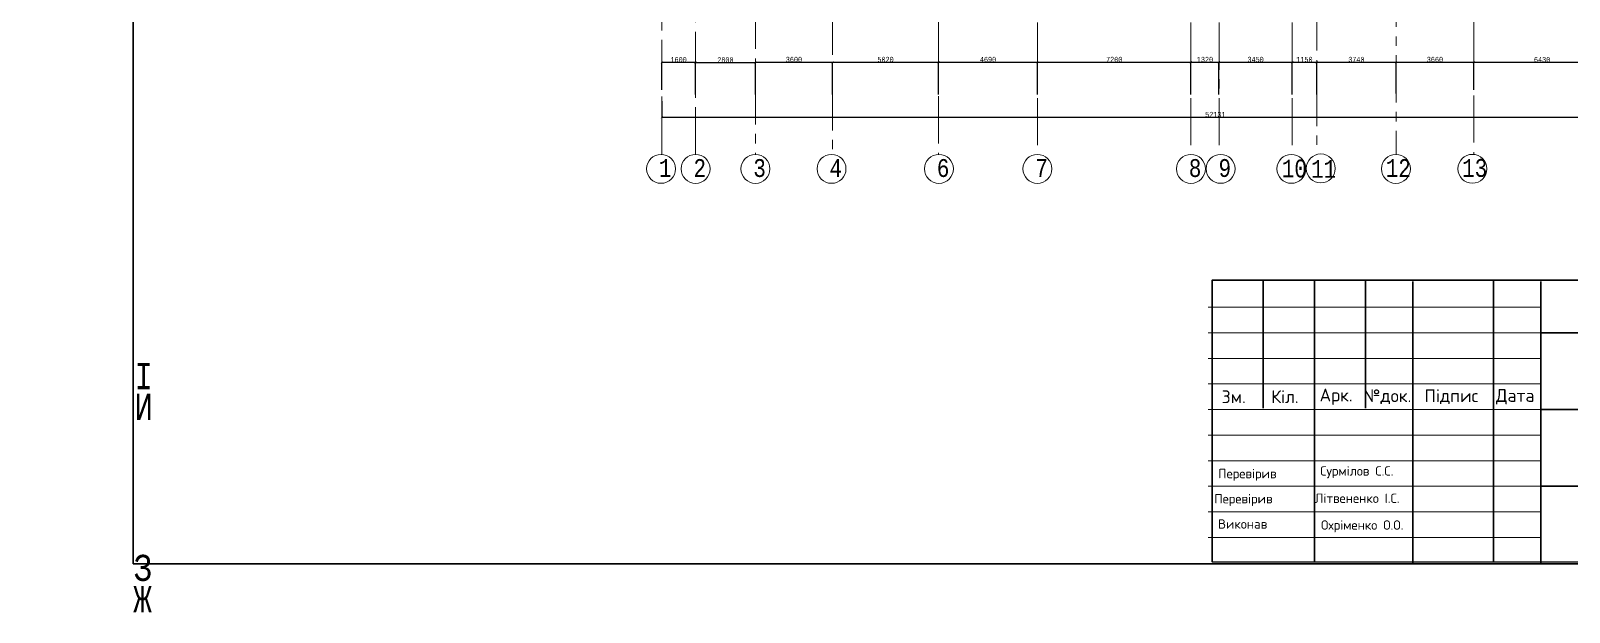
# Model space of a CAD drawing. Header units: millimetres. Extents: x -689206 to 4969298, y -1019800 to 703299.
# Drawn here: x 37935 to 110387, y -494114 to -466738 of the extents above; entities that cross this region are included whole.
import ezdxf

# ---------------------------------------------------------------- set-up
doc = ezdxf.new("R2010")
doc.units = ezdxf.units.MM
doc.linetypes.add('осеваяX2', pattern=[101.6, 63.5, -12.7, 12.7, -12.7])
doc.layers.add('внешняярамка', color=7, linetype='Continuous', lineweight=5, plot=False)
doc.layers.add('РАЗМЕРЫ', color=7, linetype='Continuous', lineweight=9)
doc.layers.add('Штамп', color=7, linetype='Continuous', lineweight=5)
doc.layers.add('сетка', color=104, linetype='Continuous')
doc.styles.get("Standard").update_dxf_attribs({"font": 'arial.ttf'})
doc.styles.add('Аннотативный', font='isocteur.ttf', dxfattribs={"width": 0.7, "height": 250})
doc.dimstyles.new('Аннотативный', dxfattribs={"dimscale": 0, "dimtxt": 250, "dimasz": 100, "dimexe": 1.25, "dimexo": 0.625, "dimtad": 1, "dimdec": 0, "dimtxsty": 'Аннотативный', "dimblk": 'ARCHTICK', "dimcen": 2.5, "dimadec": 0, "dimazin": 0, "dimtfac": 1, "dimtdec": 0, "dimtmove": 0, "dimatfit": 3, "dimfxl": 1, "dimarcsym": 0})

# ---------------------------------------------------------------- blocks, each defined once
blk = doc.blocks.new('_ArchTick')
at = {"color": 0, "linetype": 'ByBlock', "const_width": 0.15}
blk.add_lwpolyline([(-0.5, -0.5), (0.5, 0.5)], dxfattribs=at)
blk = doc.blocks.new('*D3275')
at = {"layer": 'Defpoints', "color": 0, "lineweight": 5, "ltscale": 35, "transparency": 16777216}
for p in [(67654, -468227), (67654, -469514), (69235, -469514)]:
    blk.add_point(p, dxfattribs=at)
at = {"layer": 'РАЗМЕРЫ', "color": 0, "lineweight": -2, "ltscale": 35, "transparency": 16777216}
for p, q in [((67654, -469513), (67654, -468226)), ((69235, -468227), (67654, -468227)), ((69235, -469513), (69235, -468226))]:
    blk.add_line(p, q, dxfattribs=at)
at = {"layer": 'РАЗМЕРЫ', "color": 0, "lineweight": -2, "ltscale": 35, "transparency": 16777216, "xscale": 100, "yscale": 100, "zscale": 100, "rotation": 180}
blk.add_blockref('_ArchTick', (67654, -468227), dxfattribs=at)
at = {"layer": 'РАЗМЕРЫ', "color": 0, "lineweight": -2, "ltscale": 35, "transparency": 16777216, "xscale": 100, "yscale": 100, "zscale": 100}
blk.add_blockref('_ArchTick', (69235, -468227), dxfattribs=at)
at = {"layer": 'РАЗМЕРЫ', "color": 0, "lineweight": 5, "ltscale": 35, "transparency": 16777216, "insert": (68444, -468101), "char_height": 250, "attachment_point": 5, "style": 'Аннотативный'}
blk.add_mtext('1600', dxfattribs=at)
blk = doc.blocks.new('*D3276')
at = {"layer": 'Defpoints', "color": 0, "lineweight": 5, "ltscale": 35, "transparency": 16777216}
for p in [(72059, -468233), (69235, -469734), (72059, -469734)]:
    blk.add_point(p, dxfattribs=at)
at = {"layer": 'РАЗМЕРЫ', "color": 0, "lineweight": -2, "ltscale": 35, "transparency": 16777216}
for p, q in [((69235, -469734), (69235, -468232)), ((69235, -468233), (72059, -468233)), ((72059, -469734), (72059, -468232))]:
    blk.add_line(p, q, dxfattribs=at)
at = {"layer": 'РАЗМЕРЫ', "color": 0, "lineweight": -2, "ltscale": 35, "transparency": 16777216, "xscale": 100, "yscale": 100, "zscale": 100, "rotation": 180}
blk.add_blockref('_ArchTick', (69235, -468233), dxfattribs=at)
at = {"layer": 'РАЗМЕРЫ', "color": 0, "lineweight": -2, "ltscale": 35, "transparency": 16777216, "xscale": 100, "yscale": 100, "zscale": 100}
blk.add_blockref('_ArchTick', (72059, -468233), dxfattribs=at)
at = {"layer": 'РАЗМЕРЫ', "color": 0, "lineweight": 5, "ltscale": 35, "transparency": 16777216, "insert": (70647, -468108), "char_height": 250, "attachment_point": 5, "style": 'Аннотативный'}
blk.add_mtext('2800', dxfattribs=at)
blk = doc.blocks.new('*D3277')
at = {"layer": 'Defpoints', "color": 0, "lineweight": 5, "ltscale": 35, "transparency": 16777216}
for p in [(72059, -468218), (75693, -468218), (75693, -469737)]:
    blk.add_point(p, dxfattribs=at)
at = {"layer": 'РАЗМЕРЫ', "color": 0, "lineweight": -2, "ltscale": 35, "transparency": 16777216}
for p, q in [((72059, -468217), (72059, -468216)), ((72059, -468218), (75693, -468218)), ((75693, -469737), (75693, -468216))]:
    blk.add_line(p, q, dxfattribs=at)
at = {"layer": 'РАЗМЕРЫ', "color": 0, "lineweight": -2, "ltscale": 35, "transparency": 16777216, "xscale": 100, "yscale": 100, "zscale": 100, "rotation": 180}
blk.add_blockref('_ArchTick', (72059, -468218), dxfattribs=at)
at = {"layer": 'РАЗМЕРЫ', "color": 0, "lineweight": -2, "ltscale": 35, "transparency": 16777216, "xscale": 100, "yscale": 100, "zscale": 100}
blk.add_blockref('_ArchTick', (75693, -468218), dxfattribs=at)
at = {"layer": 'РАЗМЕРЫ', "color": 0, "lineweight": 5, "ltscale": 35, "transparency": 16777216, "insert": (73876, -468092), "char_height": 250, "attachment_point": 5, "style": 'Аннотативный'}
blk.add_mtext('3600', dxfattribs=at)
blk = doc.blocks.new('*D3278')
at = {"layer": 'Defpoints', "color": 0, "lineweight": 5, "ltscale": 35, "transparency": 16777216}
for p in [(75693, -468218), (80689, -468218), (80689, -469733)]:
    blk.add_point(p, dxfattribs=at)
at = {"layer": 'РАЗМЕРЫ', "color": 0, "lineweight": -2, "ltscale": 35, "transparency": 16777216}
for p, q in [((75693, -468217), (75693, -468216)), ((75693, -468218), (80689, -468218)), ((80689, -469733), (80689, -468216))]:
    blk.add_line(p, q, dxfattribs=at)
at = {"layer": 'РАЗМЕРЫ', "color": 0, "lineweight": -2, "ltscale": 35, "transparency": 16777216, "xscale": 100, "yscale": 100, "zscale": 100, "rotation": 180}
blk.add_blockref('_ArchTick', (75693, -468218), dxfattribs=at)
at = {"layer": 'РАЗМЕРЫ', "color": 0, "lineweight": -2, "ltscale": 35, "transparency": 16777216, "xscale": 100, "yscale": 100, "zscale": 100}
blk.add_blockref('_ArchTick', (80689, -468218), dxfattribs=at)
at = {"layer": 'РАЗМЕРЫ', "color": 0, "lineweight": 5, "ltscale": 35, "transparency": 16777216, "insert": (78191, -468092), "char_height": 250, "attachment_point": 5, "style": 'Аннотативный'}
blk.add_mtext('5020', dxfattribs=at)
blk = doc.blocks.new('*D3279')
at = {"layer": 'Defpoints', "color": 0, "lineweight": 5, "ltscale": 35, "transparency": 16777216}
for p in [(80689, -468218), (85341, -468218), (85341, -469733)]:
    blk.add_point(p, dxfattribs=at)
at = {"layer": 'РАЗМЕРЫ', "color": 0, "lineweight": -2, "ltscale": 35, "transparency": 16777216}
for p, q in [((80689, -468217), (80689, -468216)), ((80689, -468218), (85341, -468218)), ((85341, -469732), (85341, -468216))]:
    blk.add_line(p, q, dxfattribs=at)
at = {"layer": 'РАЗМЕРЫ', "color": 0, "lineweight": -2, "ltscale": 35, "transparency": 16777216, "xscale": 100, "yscale": 100, "zscale": 100, "rotation": 180}
blk.add_blockref('_ArchTick', (80689, -468218), dxfattribs=at)
at = {"layer": 'РАЗМЕРЫ', "color": 0, "lineweight": -2, "ltscale": 35, "transparency": 16777216, "xscale": 100, "yscale": 100, "zscale": 100}
blk.add_blockref('_ArchTick', (85341, -468218), dxfattribs=at)
at = {"layer": 'РАЗМЕРЫ', "color": 0, "lineweight": 5, "ltscale": 35, "transparency": 16777216, "insert": (83015, -468092), "char_height": 250, "attachment_point": 5, "style": 'Аннотативный'}
blk.add_mtext('4690', dxfattribs=at)
blk = doc.blocks.new('*D3280')
at = {"layer": 'Defpoints', "color": 0, "lineweight": 5, "ltscale": 35, "transparency": 16777216}
for p in [(85341, -468218), (92573, -468218), (92573, -469733)]:
    blk.add_point(p, dxfattribs=at)
at = {"layer": 'РАЗМЕРЫ', "color": 0, "lineweight": -2, "ltscale": 35, "transparency": 16777216}
for p, q in [((85341, -468217), (85341, -468216)), ((85341, -468218), (92573, -468218)), ((92573, -469732), (92573, -468216))]:
    blk.add_line(p, q, dxfattribs=at)
at = {"layer": 'РАЗМЕРЫ', "color": 0, "lineweight": -2, "ltscale": 35, "transparency": 16777216, "xscale": 100, "yscale": 100, "zscale": 100, "rotation": 180}
blk.add_blockref('_ArchTick', (85341, -468218), dxfattribs=at)
at = {"layer": 'РАЗМЕРЫ', "color": 0, "lineweight": -2, "ltscale": 35, "transparency": 16777216, "xscale": 100, "yscale": 100, "zscale": 100}
blk.add_blockref('_ArchTick', (92573, -468218), dxfattribs=at)
at = {"layer": 'РАЗМЕРЫ', "color": 0, "lineweight": 5, "ltscale": 35, "transparency": 16777216, "insert": (88957, -468092), "char_height": 250, "attachment_point": 5, "style": 'Аннотативный'}
blk.add_mtext('7200', dxfattribs=at)
blk = doc.blocks.new('*D3281')
at = {"layer": 'Defpoints', "color": 0, "lineweight": 5, "ltscale": 35, "transparency": 16777216}
for p in [(92573, -468218), (93893, -468218), (93893, -469733)]:
    blk.add_point(p, dxfattribs=at)
at = {"layer": 'РАЗМЕРЫ', "color": 0, "lineweight": -2, "ltscale": 35, "transparency": 16777216}
for p, q in [((92573, -468217), (92573, -468216)), ((92573, -468218), (93893, -468218)), ((93893, -469732), (93893, -468216))]:
    blk.add_line(p, q, dxfattribs=at)
at = {"layer": 'РАЗМЕРЫ', "color": 0, "lineweight": -2, "ltscale": 35, "transparency": 16777216, "xscale": 100, "yscale": 100, "zscale": 100, "rotation": 180}
blk.add_blockref('_ArchTick', (92573, -468218), dxfattribs=at)
at = {"layer": 'РАЗМЕРЫ', "color": 0, "lineweight": -2, "ltscale": 35, "transparency": 16777216, "xscale": 100, "yscale": 100, "zscale": 100}
blk.add_blockref('_ArchTick', (93893, -468218), dxfattribs=at)
at = {"layer": 'РАЗМЕРЫ', "color": 0, "lineweight": 5, "ltscale": 35, "transparency": 16777216, "insert": (93233, -468092), "char_height": 250, "attachment_point": 5, "style": 'Аннотативный'}
blk.add_mtext('1320', dxfattribs=at)
blk = doc.blocks.new('*D3282')
at = {"layer": 'Defpoints', "color": 0, "lineweight": 5, "ltscale": 35, "transparency": 16777216}
for p in [(93893, -468218), (97343, -468218), (97343, -469733)]:
    blk.add_point(p, dxfattribs=at)
at = {"layer": 'РАЗМЕРЫ', "color": 0, "lineweight": -2, "ltscale": 35, "transparency": 16777216}
for p, q in [((93893, -468217), (93893, -468216)), ((93893, -468218), (97343, -468218)), ((97343, -469732), (97343, -468216))]:
    blk.add_line(p, q, dxfattribs=at)
at = {"layer": 'РАЗМЕРЫ', "color": 0, "lineweight": -2, "ltscale": 35, "transparency": 16777216, "xscale": 100, "yscale": 100, "zscale": 100, "rotation": 180}
blk.add_blockref('_ArchTick', (93893, -468218), dxfattribs=at)
at = {"layer": 'РАЗМЕРЫ', "color": 0, "lineweight": -2, "ltscale": 35, "transparency": 16777216, "xscale": 100, "yscale": 100, "zscale": 100}
blk.add_blockref('_ArchTick', (97343, -468218), dxfattribs=at)
at = {"layer": 'РАЗМЕРЫ', "color": 0, "lineweight": 5, "ltscale": 35, "transparency": 16777216, "insert": (95618, -468092), "char_height": 250, "attachment_point": 5, "style": 'Аннотативный'}
blk.add_mtext('3450', dxfattribs=at)
blk = doc.blocks.new('*D3283')
at = {"layer": 'Defpoints', "color": 0, "lineweight": 5, "ltscale": 35, "transparency": 16777216}
for p in [(97343, -468218), (98493, -468218), (98493, -469739)]:
    blk.add_point(p, dxfattribs=at)
at = {"layer": 'РАЗМЕРЫ', "color": 0, "lineweight": -2, "ltscale": 35, "transparency": 16777216}
for p, q in [((97343, -468217), (97343, -468216)), ((97343, -468218), (98493, -468218)), ((98493, -469738), (98493, -468216))]:
    blk.add_line(p, q, dxfattribs=at)
at = {"layer": 'РАЗМЕРЫ', "color": 0, "lineweight": -2, "ltscale": 35, "transparency": 16777216, "xscale": 100, "yscale": 100, "zscale": 100, "rotation": 180}
blk.add_blockref('_ArchTick', (97343, -468218), dxfattribs=at)
at = {"layer": 'РАЗМЕРЫ', "color": 0, "lineweight": -2, "ltscale": 35, "transparency": 16777216, "xscale": 100, "yscale": 100, "zscale": 100}
blk.add_blockref('_ArchTick', (98493, -468218), dxfattribs=at)
at = {"layer": 'РАЗМЕРЫ', "color": 0, "lineweight": 5, "ltscale": 35, "transparency": 16777216, "insert": (97918, -468092), "char_height": 250, "attachment_point": 5, "style": 'Аннотативный'}
blk.add_mtext('1150', dxfattribs=at)
blk = doc.blocks.new('*D3284')
at = {"layer": 'Defpoints', "color": 0, "lineweight": 5, "ltscale": 35, "transparency": 16777216}
for p in [(98493, -468218), (102233, -468218), (102233, -469690)]:
    blk.add_point(p, dxfattribs=at)
at = {"layer": 'РАЗМЕРЫ', "color": 0, "lineweight": -2, "ltscale": 35, "transparency": 16777216}
for p, q in [((98493, -468217), (98493, -468216)), ((98493, -468218), (102233, -468218)), ((102233, -469690), (102233, -468216))]:
    blk.add_line(p, q, dxfattribs=at)
at = {"layer": 'РАЗМЕРЫ', "color": 0, "lineweight": -2, "ltscale": 35, "transparency": 16777216, "xscale": 100, "yscale": 100, "zscale": 100, "rotation": 180}
blk.add_blockref('_ArchTick', (98493, -468218), dxfattribs=at)
at = {"layer": 'РАЗМЕРЫ', "color": 0, "lineweight": -2, "ltscale": 35, "transparency": 16777216, "xscale": 100, "yscale": 100, "zscale": 100}
blk.add_blockref('_ArchTick', (102233, -468218), dxfattribs=at)
at = {"layer": 'РАЗМЕРЫ', "color": 0, "lineweight": 5, "ltscale": 35, "transparency": 16777216, "insert": (100363, -468092), "char_height": 250, "attachment_point": 5, "style": 'Аннотативный'}
blk.add_mtext('3740', dxfattribs=at)
blk = doc.blocks.new('*D3285')
at = {"layer": 'Defpoints', "color": 0, "lineweight": 5, "ltscale": 35, "transparency": 16777216}
for p in [(102233, -468218), (105893, -468218), (105893, -469525)]:
    blk.add_point(p, dxfattribs=at)
at = {"layer": 'РАЗМЕРЫ', "color": 0, "lineweight": -2, "ltscale": 35, "transparency": 16777216}
for p, q in [((102233, -468217), (102233, -468216)), ((102233, -468218), (105893, -468218)), ((105893, -469524), (105893, -468216))]:
    blk.add_line(p, q, dxfattribs=at)
at = {"layer": 'РАЗМЕРЫ', "color": 0, "lineweight": -2, "ltscale": 35, "transparency": 16777216, "xscale": 100, "yscale": 100, "zscale": 100, "rotation": 180}
blk.add_blockref('_ArchTick', (102233, -468218), dxfattribs=at)
at = {"layer": 'РАЗМЕРЫ', "color": 0, "lineweight": -2, "ltscale": 35, "transparency": 16777216, "xscale": 100, "yscale": 100, "zscale": 100}
blk.add_blockref('_ArchTick', (105893, -468218), dxfattribs=at)
at = {"layer": 'РАЗМЕРЫ', "color": 0, "lineweight": 5, "ltscale": 35, "transparency": 16777216, "insert": (104063, -468092), "char_height": 250, "attachment_point": 5, "style": 'Аннотативный'}
blk.add_mtext('3660', dxfattribs=at)
blk = doc.blocks.new('*D3286')
at = {"layer": 'Defpoints', "color": 0, "lineweight": 5, "ltscale": 35, "transparency": 16777216}
for p in [(105893, -468216), (112323, -468222), (112323, -469492)]:
    blk.add_point(p, dxfattribs=at)
at = {"layer": 'РАЗМЕРЫ', "color": 0, "lineweight": -2, "ltscale": 35, "transparency": 16777216}
for p, q in [((105893, -468217), (105893, -468223)), ((105893, -468222), (112323, -468222)), ((112323, -469491), (112323, -468221))]:
    blk.add_line(p, q, dxfattribs=at)
at = {"layer": 'РАЗМЕРЫ', "color": 0, "lineweight": -2, "ltscale": 35, "transparency": 16777216, "xscale": 100, "yscale": 100, "zscale": 100, "rotation": 180}
blk.add_blockref('_ArchTick', (105893, -468222), dxfattribs=at)
at = {"layer": 'РАЗМЕРЫ', "color": 0, "lineweight": -2, "ltscale": 35, "transparency": 16777216, "xscale": 100, "yscale": 100, "zscale": 100}
blk.add_blockref('_ArchTick', (112323, -468222), dxfattribs=at)
at = {"layer": 'РАЗМЕРЫ', "color": 0, "lineweight": 5, "ltscale": 35, "transparency": 16777216, "insert": (109108, -468096), "char_height": 250, "attachment_point": 5, "style": 'Аннотативный'}
blk.add_mtext('6430', dxfattribs=at)
blk = doc.blocks.new('*D3274')
at = {"layer": 'Defpoints', "color": 0, "lineweight": 5, "ltscale": 35, "transparency": 16777216}
for p in [(67654, -470048), (119785, -470048), (119785, -470810)]:
    blk.add_point(p, dxfattribs=at)
at = {"layer": 'РАЗМЕРЫ', "color": 0, "lineweight": -2, "ltscale": 35, "transparency": 16777216}
for p, q in [((67654, -470049), (67654, -470811)), ((119785, -470049), (119785, -470811)), ((67654, -470810), (119785, -470810))]:
    blk.add_line(p, q, dxfattribs=at)
at = {"layer": 'РАЗМЕРЫ', "color": 0, "lineweight": -2, "ltscale": 35, "transparency": 16777216, "xscale": 100, "yscale": 100, "zscale": 100, "rotation": 180}
blk.add_blockref('_ArchTick', (67654, -470810), dxfattribs=at)
at = {"layer": 'РАЗМЕРЫ', "color": 0, "lineweight": -2, "ltscale": 35, "transparency": 16777216, "xscale": 100, "yscale": 100, "zscale": 100}
blk.add_blockref('_ArchTick', (119785, -470810), dxfattribs=at)
at = {"layer": 'РАЗМЕРЫ', "color": 0, "lineweight": 5, "ltscale": 35, "transparency": 16777216, "insert": (93719, -470684), "char_height": 250, "attachment_point": 5, "style": 'Аннотативный'}
blk.add_mtext('52131', dxfattribs=at)

msp = doc.modelspace()

# ---------------------------------------------------------------- linework, layer by layer
at = {"layer": 'внешняярамка', "lineweight": 5, "ltscale": 50, "const_width": 2.41}
msp.add_lwpolyline([(37935.9, -493039.6), (139172.2, -493039.6), (139172.2, -421451.1), (37935.9, -421451.1), (37935.9, -493039.6)], dxfattribs=at)
at = {"layer": 'РАЗМЕРЫ', "linetype": 'осеваяX2', "lineweight": 5, "ltscale": 35}
for p, q in [((72059, -444035.9), (72059, -472559.7)), ((98493.1, -444110.9), (98493.1, -472559.7)), ((75693.3, -444310.9), (75693.3, -472559.7)), ((69234.8, -472559.7), (69234.8, -445010.9)), ((80689.4, -444925.9), (80689.4, -472559.7)), ((85340.7, -445010.9), (85340.7, -472559.7)), ((92573.4, -445010.9), (92573.4, -472559.7)), ((93893.3, -445010.9), (93893.3, -472559.7)), ((97343.4, -445010.9), (97343.4, -472559.7)), ((102233.4, -450110.9), (102233.4, -472559.7)), ((105893.3, -459110.9), (105893.3, -472559.7)), ((67654, -463610.9), (67654, -472559.7))]:
    msp.add_line(p, q, dxfattribs=at)
at = {"layer": 'сетка', "color": 0, "lineweight": 5}
for centre in [(67616.6, -473239.4), (69244, -473240.3), (72062.1, -473240.4), (75646.3, -473238.8), (80703.7, -473240.2), (85340.9, -473240.4), (92571.4, -473240.4), (93970.2, -473238.9), (97301.4, -473239.1), (98685.4, -473219.6), (102223.7, -473240.3), (105826.5, -473237.1)]:
    msp.add_circle(centre, 680.7, dxfattribs=at)
at = {"layer": 'Штамп'}
for p, q in [((109047.5, -480957), (93382.8, -480957)), ((109047.5, -483366.9), (93382.8, -483366.9))]:
    msp.add_line(p, q, dxfattribs=at)
at = {"layer": 'Штамп', "lineweight": 30}
for points in [[(42756.7, -491834.4), (137967, -491834.4), (137967, -422656.3), (42756.7, -422656.3)], [(138149.9, -491773.5), (93565.6, -491740.9), (93565.6, -478486.1), (138149.9, -478486.1)]]:
    msp.add_lwpolyline(points, close=True, dxfattribs=at)
for points in [[(95975.6, -478486.1), (95975.6, -484511)], [(98385.5, -478486.1), (98385.5, -491744.4)], [(100795.5, -478486.1), (100795.5, -484511)], [(103022.6, -478547), (103022.6, -485776.9)], [(106820.4, -478486.1), (106820.4, -491750.6)], [(109047.5, -478547), (109047.5, -491813.3)], [(137967.1, -480957), (109047.5, -480957)], [(137967.1, -484571.9), (109047.5, -484571.9)], [(103022.6, -485776.9), (103018.2, -491808.9)], [(137967.1, -488186.9), (109047.5, -488186.9)]]:
    msp.add_lwpolyline(points, dxfattribs=at)
at = {"layer": 'Штамп'}
for points in [[(93382.8, -479752), (109047.5, -479752)], [(93382.8, -482162), (109047.5, -482162)], [(93382.8, -484571.9), (109047.5, -484571.9)], [(93382.8, -485776.9), (109047.5, -485776.9)], [(93382.8, -486981.9), (109047.5, -486981.9)], [(93382.8, -488186.9), (109047.5, -488186.9)], [(93382.8, -489391.9), (109047.5, -489391.9)], [(109047.5, -490596.8), (93382.8, -490596.8)]]:
    msp.add_lwpolyline(points, dxfattribs=at)

# ---------------------------------------------------------------- texts
at = {"layer": 'РАЗМЕРЫ', "lineweight": 5, "ltscale": 35, "width": 7009.377, "attachment_point": 1, "style": 'Аннотативный'}
for s, insert, char_height in [('1', (67517.7, -472778.3), 841.3), ('2', (69145.1, -472779.3), 841.3), ('3', (71963.2, -472779.4), 841.3), ('4', (75547.5, -472777.7), 841.3), ('6', (80604.9, -472779.2), 841.3), ('7', (85242, -472779.4), 841.3), ('8', (92472.5, -472779.4), 841.3), ('9', (93871.3, -472777.9), 841.3), ('10', (96851.8, -472800.7), 841.28), ('11', (98231, -472817.8), 841.28), ('12', (101746.5, -472779.3), 841.28), ('13', (105346.3, -472776.1), 841.28)]:
    msp.add_mtext(s, dxfattribs=dict(at, insert=insert, char_height=char_height))
at = {"layer": 'сетка', "color": 0, "char_height": 1230.9, "width": 181.646, "attachment_point": 1, "style": 'Аннотативный'}
for s, insert in [('І', (42819.4, -482381.5)), ('И', (42819.4, -483827.1)), ('З', (42781.4, -491410.9)), ('Ж', (42766.3, -492883.5))]:
    msp.add_mtext(s, dxfattribs=dict(at, insert=insert))
at = {"layer": 'Штамп', "attachment_point": 5}
for s, width, insert, char_height in [('\\pxqc;{\\fISOCPEUR|b0|i0|c204|p34;Зм.}', 2409.961, (94587.8, -483969.4), 602.49), ('\\pxqc;{\\fISOCPEUR|b0|i0|c204|p34;Кіл.}', 2409.961, (96997.7, -483969.4), 602.49), ('\\pxqc;{\\fISOCPEUR|b0|i0|c204|p34;Арк.}', 2409.961, (99407.7, -483969.4), 602.49), ('\\pxqc;{\\fISOCPEUR|b0|i0|c204|p34;№док.}', 2409.961, (101817.7, -483969.4), 602.49), ('\\pxqc;{\\fISOCPEUR|b0|i0|c204|p34;Підпис}', 3614.942, (104830.1, -483969.4), 602.49), ('\\pxqc;{\\fISOCPEUR|b0|i0|c204|p34;Дата}', 2409.961, (107842.6, -483969.4), 602.49), ('\\pxql;{\\fISOCPEUR|b0|i0|c204|p34;Перевірив}', 4819.922, (96269.8, -487646.6), 441.781), ('\\pxql;{\\fISOCPEUR|b0|i0|c204|p34;Сурмілов С.С.}', 4819.922, (101069, -487522.2), 441.781), ('\\pxql;{\\fISOCPEUR|b0|i0|c204|p34;Перевірив}', 4819.922, (96083.2, -488830.8), 441.781), ('\\pxql;{\\fISOCPEUR|b0|i0|c204|p34;Літвененко І.С.}', 4819.922, (100820.1, -488747.9), 441.781), ('\\pxql;{\\fISOCPEUR|b0|i0|c204|p34;Виконав}', 4819.922, (96260.4, -489960.6), 441.781), ('\\pxql;{\\fISOCPEUR|b0|i0|c204|p34;Охріменко О.О.}', 4819.922, (101110.5, -490069.2), 441.781)]:
    msp.add_mtext_dynamic_manual_height_columns(s, width=width, gutter_width=3012.5, heights=[0], dxfattribs=dict(at, insert=insert, char_height=char_height))

# ---------------------------------------------------------------- dimensions: what is measured, and where the dimension line sits
at = {"layer": 'РАЗМЕРЫ', "lineweight": 5, "ltscale": 35}
for base, p1, p2, text, picture, middle in [((67654, -468226.8), (69234.8, -469513.5), (67654, -469513.5), '1600', '*D3275', (68444.4, -468226.8)), ((72059, -468233.4), (69234.8, -469734.1), (72059, -469734.1), '2800', '*D3276', (70646.9, -468233.4))]:
    dim = msp.add_linear_dim(base=base, p1=p1, p2=p2, text=text, dimstyle='Аннотативный', dxfattribs=at)
    dim.commit()
    dim.dimension.update_dxf_attribs({"geometry": picture, "text_midpoint": middle, "dimtype": 160})
for base, p1, p2, text, picture, middle in [((75693.3, -468217.6), (72059, -468217.6), (75693.3, -469737.4), '3600', '*D3277', (73876.1, -468092)), ((80689.4, -468217.6), (75693.3, -468217.6), (80689.4, -469733.4), '5020', '*D3278', (78191.4, -468092)), ((85340.7, -468217.6), (80689.4, -468217.6), (85340.7, -469732.8), '4690', '*D3279', (83015.1, -468092)), ((92573.4, -468217.6), (85340.7, -468217.6), (92573.4, -469732.8), '7200', '*D3280', (88957, -468092))]:
    dim = msp.add_linear_dim(base=base, p1=p1, p2=p2, text=text, dimstyle='Аннотативный', dxfattribs=at)
    dim.commit()
    dim.dimension.update_dxf_attribs({"geometry": picture, "text_midpoint": middle})
for base, p1, p2, picture, middle in [((93893.3, -468217.6), (92573.4, -468217.6), (93893.3, -469732.8), '*D3281', (93233.3, -468092)), ((97343.4, -468217.6), (93893.3, -468217.6), (97343.4, -469732.8), '*D3282', (95618.3, -468092)), ((98493.1, -468217.6), (97343.4, -468217.6), (98493.1, -469738.6), '*D3283', (97918.2, -468092)), ((102233.4, -468217.6), (98493.1, -468217.6), (102233.4, -469690.2), '*D3284', (100363.2, -468092)), ((105893.3, -468217.6), (102233.4, -468217.6), (105893.3, -469525.1), '*D3285', (104063.4, -468092))]:
    dim = msp.add_linear_dim(base=base, p1=p1, p2=p2, dimstyle='Аннотативный', dxfattribs=at)
    dim.commit()
    dim.dimension.update_dxf_attribs({"geometry": picture, "text_midpoint": middle})
for base, p1, p2, picture, middle in [((112323.2, -468221.9), (105893.3, -468216.4), (112323.2, -469492.1), '*D3286', (109108.2, -468221.9)), ((119784.8, -470809.7), (67654, -470048.3), (119784.8, -470048.3), '*D3274', (93719.4, -470809.7))]:
    dim = msp.add_linear_dim(base=base, p1=p1, p2=p2, dimstyle='Аннотативный', dxfattribs=at)
    dim.commit()
    dim.dimension.update_dxf_attribs({"geometry": picture, "text_midpoint": middle, "dimtype": 160})

doc.saveas('drawing.dxf')
